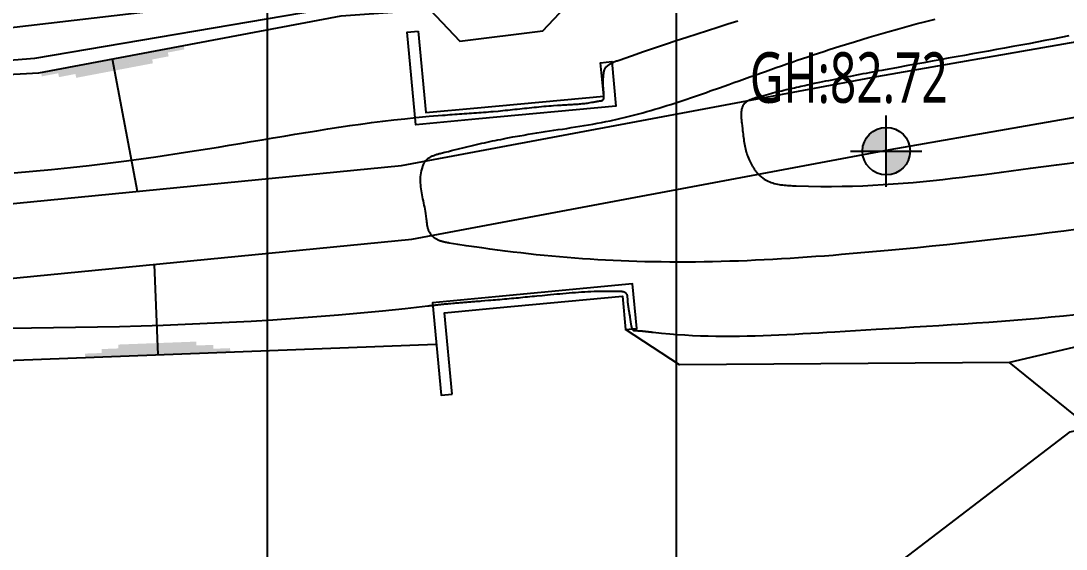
# Model space of a CAD drawing. Header units: millimetres. Extents: x 0 to 190005487, y 0 to 455456909.
# Drawn here: x 176048 to 204142, y 165098 to 179311 of the extents above; entities that cross this region are included whole.
import ezdxf
from ezdxf.enums import TextEntityAlignment as Align
from ezdxf.xclip import XClip

# ---------------------------------------------------------------- set-up
doc = ezdxf.new("R2010")
doc.units = ezdxf.units.MM
doc.header["$LTSCALE"] = 800
doc.header["$MEASUREMENT"] = 0
doc.header["$XCLIPFRAME"] = 0
doc.linetypes.add('CEN', pattern=[62, 60, -1, 0, -1])
doc.layers.get('0').update_dxf_attribs({"linetype": 'CONTINUOUS'})
for name, color, linetype in [('1-1CON', 35, 'CONTINUOUS'), ('1-5CON', 30, 'CONTINUOUS'), ('1-HY', 8, 'CONTINUOUS'), ('1-ROAD', 1, 'CONTINUOUS'), ('1-낙차구조물', 7, 'CONTINUOUS'), ('1-물선', 5, 'CONTINUOUS'), ('1-지적선', 3, 'CONTINUOUS'), ('CE_GH', 240, 'CONTINUOUS'), ('CEN', 1, 'CEN'), ('NR', 7, 'CONTINUOUS')]:
    doc.layers.add(name, color=color, linetype=linetype)
doc.layers.add('CE_GH_TEXT', color=2, linetype='CONTINUOUS', lineweight=20)
doc.styles.add('나눔고딕N', font='NanumGothic.ttf')

# ---------------------------------------------------------------- blocks, each defined once
blk = doc.blocks.new('현황측량 지적')
at = {"layer": '1-1CON', "color": 8, "linetype": 'Continuous'}
for points, elevation in [([(75525, 14859), (75133, 14810), (74740, 14762), (74348, 14714), (73955, 14667), (73562, 14621), (73170, 14575), (72777, 14531), (72384, 14487), (71991, 14444), (71597, 14403), (71203, 14362), (70809, 14324), (70415, 14286), (69790, 14230), (69163, 14177), (68933, 14158), (68702, 14140), (68471, 14123), (68240, 14106), (68008, 14090), (67777, 14075), (67546, 14061), (67315, 14048), (67084, 14036), (66852, 14025), (66621, 14014), (66390, 14005), (66159, 13997), (65928, 13990), (65697, 13985), (65467, 13980), (65236, 13977), (65006, 13976), (64775, 13975), (64546, 13976), (64316, 13979), (63878, 13987), (63442, 14001), (63235, 14008), (63027, 14017), (62820, 14028), (62613, 14039), (62406, 14052), (62199, 14066), (61993, 14081), (61786, 14098), (61578, 14115), (61371, 14134), (61164, 14154), (60956, 14175), (60748, 14198), (60540, 14221), (60332, 14246), (60123, 14272), (59914, 14299), (59705, 14327), (59495, 14356), (59284, 14386), (59074, 14418), (58845, 14453), (58616, 14489), (58599, 14492), (58582, 14495), (58565, 14498), (58548, 14501), (58531, 14504), (58514, 14507), (58497, 14510), (58481, 14514), (58464, 14518), (58447, 14522), (58431, 14526), (58415, 14531), (58399, 14536), (58383, 14541), (58367, 14546), (58351, 14552), (58336, 14559), (58320, 14566), (58305, 14573), (58290, 14580), (58276, 14589), (58255, 14601), (58234, 14615), (58228, 14620), (58222, 14624), (58215, 14629), (58209, 14634), (58203, 14639), (58197, 14644), (58191, 14649), (58185, 14654), (58179, 14659), (58174, 14665), (58168, 14670), (58163, 14676), (58157, 14681), (58152, 14687), (58147, 14693), (58142, 14699), (58137, 14705), (58132, 14711), (58127, 14717), (58122, 14723), (58118, 14729), (58104, 14750), (58091, 14771), (58082, 14787), (58075, 14803), (58068, 14819), (58061, 14835), (58056, 14851), (58050, 14868), (58045, 14885), (58041, 14902), (58037, 14920), (58033, 14937), (58030, 14955), (58027, 14973), (58024, 14991), (58022, 15009), (58019, 15027), (58017, 15046), (58015, 15064), (58013, 15083), (58011, 15101), (58009, 15120), (58007, 15138), (57997, 15213), (57986, 15288), (57977, 15344), (57967, 15400), (57956, 15456), (57944, 15511), (57933, 15566), (57921, 15621), (57910, 15676), (57899, 15731), (57888, 15785), (57878, 15840), (57869, 15894), (57861, 15948), (57854, 16002), (57849, 16056), (57846, 16109), (57844, 16163), (57844, 16216), (57847, 16269), (57852, 16322), (57859, 16375), (57870, 16428), (57885, 16487), (57904, 16546), (57906, 16552), (57908, 16558), (57910, 16564), (57912, 16570), (57915, 16577), (57917, 16583), (57919, 16589), (57922, 16595), (57924, 16601), (57927, 16607), (57929, 16613), (57932, 16619), (57935, 16625), (57938, 16631), (57941, 16636), (57944, 16642), (57947, 16648), (57950, 16653), (57953, 16659), (57956, 16664), (57960, 16670), (57975, 16692), (57991, 16713), (58004, 16728), (58019, 16742), (58034, 16756), (58050, 16769), (58066, 16781), (58084, 16792), (58102, 16803), (58120, 16813), (58139, 16822), (58159, 16831), (58179, 16839), (58199, 16847), (58220, 16855), (58241, 16862), (58263, 16869), (58284, 16876), (58306, 16882), (58328, 16888), (58350, 16894), (58373, 16900), (58395, 16905), (58497, 16931), (58597, 16956), (58675, 16976), (58752, 16995), (58829, 17014), (58905, 17033), (58980, 17051), (59055, 17069), (59129, 17087), (59203, 17104), (59277, 17122), (59350, 17139), (59422, 17155), (59495, 17172), (59567, 17188), (59639, 17204), (59711, 17219), (59783, 17235), (59855, 17250), (59927, 17265), (59999, 17279), (60071, 17293), (60144, 17307), (60328, 17342), (60513, 17375), (60627, 17395), (60740, 17414), (60854, 17432), (60969, 17451), (61084, 17469), (61199, 17487), (61315, 17504), (61430, 17522), (61546, 17540), (61663, 17557), (61779, 17575), (61895, 17594), (62012, 17612), (62128, 17631), (62244, 17651), (62361, 17671), (62477, 17691), (62593, 17712), (62709, 17735), (62824, 17757), (62940, 17781), (63165, 17830), (63389, 17883), (63498, 17909), (63606, 17937), (63715, 17966), (63823, 17995), (63931, 18025), (64039, 18056), (64146, 18087), (64253, 18120), (64360, 18152), (64467, 18186), (64574, 18220), (64680, 18254), (64787, 18289), (64893, 18324), (64999, 18360), (65105, 18396), (65211, 18433), (65317, 18469), (65422, 18506), (65528, 18543), (65634, 18580), (65881, 18668), (66128, 18755), (66270, 18806), (66412, 18856), (66554, 18907), (66695, 18957), (66837, 19007), (66979, 19058), (67121, 19108), (67263, 19158), (67405, 19208), (67547, 19258), (67689, 19307), (67831, 19357), (67973, 19406), (68116, 19454), (68258, 19503), (68401, 19550), (68544, 19598), (68686, 19645), (68829, 19692), (68972, 19738), (69116, 19784), (69510, 19907), (69905, 20027), (70158, 20101), (70410, 20174), (70663, 20245), (70917, 20315), (71171, 20383), (71425, 20450), (71679, 20516)], 84000), ([(75270, 20060), (75055, 20018), (74839, 19976), (74624, 19935), (74409, 19894), (74193, 19853), (73978, 19813), (73762, 19773), (73546, 19734), (73330, 19694), (73114, 19655), (72897, 19616), (72681, 19577), (72464, 19538), (72247, 19499), (72030, 19460), (71812, 19421), (71595, 19382), (71377, 19342), (71159, 19303), (70940, 19263), (70636, 19207), (70332, 19151), (70247, 19135), (70162, 19119), (70077, 19103), (69992, 19087), (69907, 19071), (69822, 19055), (69737, 19039), (69652, 19023), (69567, 19006), (69483, 18990), (69399, 18974), (69314, 18957), (69230, 18941), (69147, 18924), (69063, 18907), (68980, 18891), (68897, 18874), (68814, 18857), (68731, 18840), (68649, 18823), (68567, 18806), (68429, 18777), (68291, 18747), (68235, 18735), (68179, 18723), (68122, 18711), (68066, 18698), (68010, 18686), (67953, 18673), (67897, 18660), (67841, 18647), (67784, 18634), (67727, 18620), (67670, 18607), (67612, 18593), (67554, 18579), (67496, 18564), (67438, 18550), (67379, 18535), (67319, 18519), (67259, 18504), (67199, 18488), (67138, 18471), (67076, 18454), (66994, 18432), (66911, 18409), (66891, 18403), (66871, 18397), (66852, 18392), (66832, 18386), (66813, 18380), (66794, 18373), (66775, 18367), (66756, 18360), (66738, 18353), (66719, 18346), (66702, 18338), (66685, 18330), (66668, 18322), (66651, 18314), (66636, 18304), (66620, 18295), (66606, 18285), (66592, 18275), (66579, 18264), (66566, 18252), (66555, 18240), (66531, 18213), (66512, 18182), (66502, 18165), (66494, 18146), (66487, 18128), (66481, 18108), (66475, 18088), (66471, 18067), (66468, 18045), (66465, 18024), (66463, 18001), (66462, 17978), (66461, 17955), (66461, 17932), (66462, 17908), (66463, 17884), (66465, 17860), (66466, 17835), (66468, 17811), (66471, 17786), (66473, 17761), (66476, 17737), (66479, 17712), (66487, 17638), (66496, 17565), (66501, 17517), (66507, 17469), (66513, 17422), (66519, 17376), (66525, 17330), (66531, 17284), (66538, 17239), (66545, 17194), (66553, 17150), (66561, 17107), (66570, 17063), (66580, 17020), (66591, 16978), (66602, 16936), (66614, 16895), (66628, 16853), (66642, 16813), (66658, 16772), (66674, 16732), (66692, 16692), (66712, 16653), (66739, 16601), (66769, 16549), (66777, 16537), (66785, 16524), (66793, 16512), (66801, 16499), (66809, 16487), (66817, 16475), (66825, 16463), (66834, 16451), (66843, 16439), (66852, 16427), (66861, 16415), (66870, 16404), (66879, 16392), (66889, 16381), (66899, 16370), (66909, 16359), (66918, 16349), (66929, 16338), (66939, 16328), (66949, 16318), (66960, 16308), (67002, 16270), (67047, 16235), (67082, 16211), (67117, 16190), (67154, 16170), (67192, 16151), (67231, 16135), (67271, 16120), (67311, 16107), (67353, 16095), (67395, 16084), (67438, 16074), (67481, 16066), (67525, 16059), (67570, 16053), (67615, 16047), (67660, 16043), (67706, 16039), (67752, 16036), (67798, 16033), (67845, 16031), (67891, 16029), (67938, 16027), (68275, 16017), (68608, 16012), (68893, 16012), (69174, 16015), (69454, 16021), (69731, 16031), (70006, 16044), (70279, 16060), (70550, 16078), (70820, 16099), (71088, 16122), (71355, 16147), (71620, 16173), (71885, 16202), (72148, 16232), (72411, 16263), (72673, 16295), (72935, 16328), (73197, 16362), (73458, 16397), (73719, 16431), (73981, 16466), (74243, 16501), (74943, 16592), (75647, 16680)], 83000)]:
    blk.add_lwpolyline(points, dxfattribs=dict(at, elevation=elevation))
at = {"layer": '1-5CON', "color": 8, "linetype": 'Continuous', "elevation": 85000}
for points in [[(75461, 12558), (75129, 12524), (74796, 12492), (74462, 12462), (74128, 12433), (73794, 12406), (73460, 12380), (73125, 12355), (72790, 12331), (72454, 12308), (72118, 12286), (71781, 12264), (71444, 12243), (71106, 12222), (70768, 12202), (70429, 12181), (70089, 12161), (69535, 12127), (68980, 12093), (68766, 12080), (68551, 12067), (68337, 12055), (68123, 12042), (67908, 12031), (67694, 12020), (67480, 12010), (67266, 12001), (67053, 11993), (66840, 11986), (66628, 11981), (66416, 11977), (66204, 11975), (65993, 11975), (65783, 11976), (65574, 11980), (65366, 11986), (65158, 11995), (64952, 12006), (64747, 12019), (64542, 12036), (64320, 12057), (64099, 12082), (64079, 12084), (64060, 12086), (64040, 12088), (64021, 12091), (64001, 12093), (63981, 12095), (63962, 12097), (63942, 12100), (63922, 12102), (63902, 12104), (63882, 12106), (63862, 12108), (63842, 12110), (63821, 12112), (63801, 12114), (63780, 12115), (63759, 12117), (63738, 12119), (63717, 12120), (63696, 12122), (63674, 12123), (63649, 12124), (63625, 12126), (63622, 12126), (63619, 12126), (63616, 12126), (63613, 12126), (63611, 12127), (63608, 12127), (63605, 12127), (63602, 12127), (63600, 12128), (63597, 12128), (63594, 12128), (63592, 12129), (63589, 12129), (63587, 12130), (63584, 12131), (63582, 12131), (63579, 12132), (63577, 12133), (63575, 12134), (63573, 12135), (63571, 12136), (63566, 12139), (63562, 12142), (63560, 12144), (63558, 12146), (63556, 12148), (63554, 12150), (63552, 12152), (63551, 12155), (63549, 12157), (63548, 12160), (63546, 12163), (63545, 12165), (63543, 12168), (63542, 12171), (63541, 12174), (63540, 12177), (63539, 12180), (63537, 12183), (63536, 12186), (63535, 12189), (63534, 12192), (63533, 12195), (63532, 12198), (63528, 12213), (63524, 12227), (63521, 12237), (63519, 12248), (63516, 12259), (63514, 12270), (63512, 12280), (63510, 12291), (63508, 12301), (63506, 12311), (63504, 12322), (63503, 12332), (63501, 12342), (63500, 12353), (63498, 12363), (63497, 12373), (63496, 12383), (63494, 12393), (63493, 12403), (63492, 12414), (63491, 12424), (63489, 12434), (63488, 12444), (63484, 12474), (63480, 12505), (63477, 12525), (63473, 12546), (63470, 12567), (63466, 12587), (63463, 12608), (63459, 12628), (63455, 12649), (63452, 12670), (63448, 12691), (63444, 12712), (63441, 12733), (63437, 12754), (63434, 12775), (63431, 12797), (63428, 12818), (63425, 12839), (63423, 12861), (63420, 12883), (63418, 12905), (63416, 12927), (63415, 12949), (63413, 12976), (63413, 13003), (63413, 13008), (63412, 13013), (63412, 13018), (63412, 13023), (63412, 13028), (63412, 13033), (63411, 13037), (63411, 13042), (63411, 13047), (63410, 13052), (63409, 13056), (63409, 13061), (63408, 13066), (63407, 13070), (63406, 13075), (63405, 13079), (63404, 13083), (63402, 13088), (63401, 13092), (63399, 13096), (63397, 13100), (63393, 13107), (63389, 13113), (63387, 13116), (63385, 13119), (63383, 13121), (63381, 13124), (63379, 13126), (63377, 13129), (63374, 13131), (63372, 13134), (63369, 13136), (63367, 13138), (63364, 13140), (63361, 13142), (63359, 13144), (63356, 13146), (63353, 13148), (63350, 13150), (63347, 13152), (63344, 13154), (63341, 13156), (63338, 13157), (63335, 13159), (63327, 13163), (63318, 13167), (63313, 13169), (63308, 13171), (63302, 13172), (63297, 13174), (63291, 13176), (63285, 13177), (63280, 13178), (63274, 13179), (63268, 13180), (63263, 13181), (63257, 13182), (63251, 13182), (63245, 13183), (63240, 13183), (63234, 13184), (63228, 13184), (63222, 13184), (63216, 13185), (63210, 13185), (63204, 13185), (63199, 13185), (63107, 13188), (63016, 13189), (62931, 13189), (62846, 13189), (62762, 13188), (62677, 13186), (62593, 13184), (62509, 13181), (62425, 13177), (62341, 13173), (62257, 13168), (62174, 13163), (62090, 13158), (62007, 13152), (61924, 13145), (61840, 13139), (61757, 13132), (61674, 13124), (61591, 13117), (61507, 13109), (61424, 13102), (61341, 13094), (61258, 13086), (61113, 13072), (60968, 13058), (60906, 13052), (60845, 13046), (60783, 13040), (60721, 13034), (60660, 13028), (60598, 13022), (60536, 13016), (60474, 13010), (60413, 13004), (60351, 12999), (60289, 12993), (60227, 12987), (60165, 12981), (60103, 12976), (60041, 12970), (59980, 12965), (59918, 12960), (59856, 12954), (59794, 12949), (59732, 12944), (59670, 12939), (59572, 12931), (59474, 12923), (59438, 12920), (59402, 12918), (59366, 12915), (59330, 12912), (59294, 12909), (59258, 12907), (59222, 12904), (59185, 12901), (59149, 12898), (59113, 12895), (59077, 12893), (59041, 12890), (59005, 12887), (58969, 12884), (58933, 12881), (58897, 12878), (58861, 12875), (58825, 12872), (58789, 12869), (58753, 12866), (58717, 12862), (58655, 12856), (58593, 12850), (58566, 12848), (58540, 12845), (58514, 12842), (58488, 12840), (58462, 12837), (58436, 12834), (58410, 12831), (58384, 12828), (58357, 12826), (58331, 12823), (58305, 12820), (58279, 12817), (58253, 12814), (58227, 12811), (58201, 12808), (58175, 12805), (58149, 12802), (58122, 12799), (58096, 12796), (58070, 12793), (58044, 12790), (57432, 12722), (56819, 12658), (56231, 12601), (55643, 12549), (55055, 12501), (54467, 12457), (53878, 12417), (53289, 12381), (52699, 12349), (52110, 12320), (51520, 12295), (50930, 12272), (50339, 12253), (49749, 12237), (49158, 12223), (48568, 12212), (47977, 12203), (47386, 12197), (46796, 12193)], [(46922, 16378), (47426, 16422), (47929, 16471), (48432, 16523), (48934, 16579), (49436, 16639), (49937, 16703), (50733, 16811), (51528, 16931), (51822, 16977), (52117, 17024), (52411, 17072), (52705, 17121), (52999, 17170), (53293, 17219), (53587, 17269), (53881, 17319), (54175, 17368), (54469, 17417), (54763, 17465), (55057, 17512), (55352, 17559), (55646, 17604), (55941, 17647), (56236, 17689), (56531, 17729), (56827, 17767), (57123, 17802), (57419, 17835), (57715, 17866), (58077, 17899), (58439, 17928), (58504, 17933), (58568, 17938), (58633, 17943), (58698, 17947), (58763, 17952), (58828, 17957), (58893, 17961), (58957, 17966), (59022, 17970), (59087, 17975), (59152, 17979), (59217, 17984), (59281, 17989), (59346, 17993), (59411, 17998), (59476, 18003), (59540, 18008), (59605, 18013), (59670, 18019), (59734, 18024), (59799, 18030), (59928, 18041), (60057, 18054), (60122, 18060), (60187, 18067), (60251, 18074), (60316, 18080), (60381, 18087), (60446, 18094), (60510, 18101), (60575, 18108), (60640, 18115), (60705, 18122), (60769, 18129), (60834, 18136), (60899, 18143), (60964, 18149), (61029, 18156), (61094, 18162), (61160, 18168), (61225, 18174), (61290, 18179), (61356, 18184), (61422, 18189), (61525, 18196), (61629, 18202), (61666, 18204), (61704, 18207), (61741, 18209), (61779, 18211), (61817, 18213), (61854, 18215), (61892, 18217), (61929, 18219), (61967, 18221), (62004, 18224), (62041, 18226), (62078, 18229), (62116, 18232), (62153, 18236), (62189, 18239), (62226, 18243), (62263, 18247), (62299, 18251), (62335, 18256), (62372, 18262), (62407, 18267), (62451, 18275), (62494, 18283), (62502, 18284), (62510, 18286), (62518, 18287), (62526, 18289), (62534, 18290), (62541, 18292), (62549, 18293), (62557, 18295), (62565, 18297), (62573, 18298), (62581, 18300), (62589, 18301), (62597, 18303), (62605, 18304), (62614, 18305), (62622, 18307), (62630, 18308), (62639, 18310), (62647, 18311), (62655, 18312), (62664, 18313), (62675, 18315), (62687, 18316), (62689, 18317), (62692, 18317), (62694, 18317), (62697, 18318), (62699, 18318), (62702, 18318), (62705, 18319), (62707, 18319), (62710, 18320), (62712, 18320), (62715, 18321), (62717, 18321), (62719, 18322), (62722, 18322), (62724, 18323), (62726, 18324), (62728, 18325), (62731, 18325), (62733, 18326), (62735, 18327), (62737, 18329), (62742, 18332), (62747, 18336), (62749, 18338), (62752, 18341), (62754, 18344), (62757, 18348), (62759, 18351), (62761, 18355), (62762, 18359), (62764, 18363), (62765, 18367), (62766, 18372), (62768, 18376), (62769, 18381), (62769, 18385), (62770, 18390), (62771, 18395), (62771, 18400), (62772, 18405), (62772, 18410), (62773, 18414), (62773, 18419), (62773, 18424), (62774, 18440), (62774, 18455), (62774, 18465), (62774, 18475), (62774, 18485), (62774, 18494), (62774, 18504), (62773, 18513), (62773, 18523), (62772, 18532), (62771, 18541), (62770, 18550), (62770, 18559), (62769, 18568), (62768, 18577), (62767, 18586), (62766, 18595), (62765, 18604), (62764, 18612), (62763, 18621), (62762, 18630), (62762, 18639), (62761, 18648), (62759, 18670), (62757, 18693), (62756, 18707), (62755, 18722), (62755, 18736), (62754, 18750), (62754, 18765), (62754, 18779), (62754, 18794), (62754, 18808), (62754, 18823), (62754, 18838), (62755, 18852), (62755, 18867), (62756, 18882), (62756, 18897), (62757, 18911), (62758, 18926), (62759, 18941), (62760, 18956), (62761, 18971), (62763, 18986), (62764, 19001), (62766, 19020), (62768, 19039), (62769, 19043), (62769, 19047), (62770, 19051), (62770, 19055), (62771, 19059), (62771, 19063), (62772, 19067), (62772, 19071), (62773, 19075), (62774, 19079), (62774, 19083), (62775, 19087), (62776, 19091), (62776, 19095), (62777, 19099), (62778, 19103), (62779, 19107), (62780, 19110), (62781, 19114), (62782, 19118), (62783, 19122), (62790, 19145), (62799, 19167), (62808, 19185), (62818, 19202), (62830, 19218), (62842, 19233), (62856, 19248), (62871, 19261), (62887, 19274), (62904, 19287), (62922, 19299), (62940, 19310), (62960, 19321), (62980, 19332), (63000, 19342), (63021, 19351), (63043, 19361), (63065, 19370), (63088, 19378), (63110, 19387), (63133, 19395), (63157, 19403), (63180, 19412), (63512, 19527), (63838, 19639), (64136, 19740), (64429, 19839), (64718, 19935), (65003, 20030), (65283, 20121), (65560, 20211), (65834, 20299), (66105, 20384), (66373, 20468)]]:
    blk.add_lwpolyline(points, dxfattribs=at)
at = {"layer": '1-HY'}
blk.add_line((83977, 2904), (73680, 11276), dxfattribs=at)
for points in [[(9625, 19742), (15461, 18456), (22114, 18642), (32689, 18552), (38894, 18603), (47584, 19064), (55711, 20604), (58094, 20776), (58903, 19922), (61128, 20202), (62782, 21955), (70814, 23387), (84172, 25940), (93315, 28602)], [(-9232, 19250), (-3947, 15360), (4590, 12888), (14814, 11611), (29668, 11486), (43871, 11222), (58268, 11764)]]:
    blk.add_lwpolyline(points, dxfattribs=at)
at = {"layer": '1-HY', "color": 8}
blk.add_lwpolyline([(138790, 21670), (122100, 22631), (115891, 24265), (107073, 21976), (104277, 22451), (101726, 21595), (101623, 19696), (96883, 18569), (87545, 14532), (73680, 11276), (64808, 11212), (63356, 12165)], dxfattribs=at)
at = {"layer": '1-ROAD'}
blk.add_lwpolyline([(-35623, 37377), (-31405, 32869), (-29779, 31530), (-25245, 31316), (-18746, 30264), (-12431, 29244), (-6879, 27567), (-24, 24752), (5901, 22373), (10283, 21097), (15144, 19504), (22191, 18912), (32627, 18699), (39042, 18788), (47477, 19460), (55607, 20845), (61143, 21883), (70770, 23734), (84097, 26428), (93284, 28806)], dxfattribs=at)
at = {"layer": '1-낙차구조물', "color": 8}
for points in [[(57781, 20187), (57986, 17997), (59380, 18127), (62768, 18445), (62684, 19341), (62983, 19369), (63095, 18174), (59408, 17829), (57715, 17670), (57482, 20159)], [(58695, 10423), (58490, 12614), (59884, 12744), (63272, 13061), (63356, 12165), (63655, 12193), (63543, 13388), (59856, 13043), (58163, 12884), (58396, 10395)]]:
    blk.add_lwpolyline(points, close=True, dxfattribs=at)
at = {"layer": '1-물선'}
for points in [[(-44527, 46069), (-43510, 45567), (-38516, 37084), (-35029, 32049), (-31930, 29077), (-28261, 28084), (-22622, 27049), (-17451, 26111), (-13244, 25122), (-7187, 22521), (-2191, 18804), (5198, 16710), (14848, 15440), (29384, 15349), (43509, 15220), (57330, 16577), (70112, 18974), (84062, 21418), (91786, 23556), (98779, 25841), (104280, 27429), (115356, 29359), (128526, 28969), (137832, 28498)], [(-44934, 45628), (-45234, 44552), (-40202, 36006), (-36558, 30745), (-32946, 27280), (-28703, 26132), (-22981, 25082), (-17858, 24152), (-13872, 23215), (-8192, 20776), (-3090, 16980), (4793, 14746), (14711, 13441), (29368, 13349), (43598, 13219), (57613, 14595), (70469, 17006), (84407, 19448), (91500, 21171), (99401, 23893), (104968, 25394), (115413, 27185), (131532, 26112), (138208, 25817)]]:
    blk.add_lwpolyline(points, dxfattribs=at)
at = {"layer": '1-지적선', "color": 8}
for points in [[(164646, 36999, 0), (159471, 37047, 0), (133715, 33447, 0), (111993, 34195, 0), (72168, 23245, 0), (37249, 19155, 0), (12164, 19719, 0), (-6679, 27296, 0), (-31371, 32014, 0), (-38601, 39563, 0), (-42798, 49546, 0), (-42034, 50172, 0), (-37419, 53960, 0), (-35300, 55700, 0), (-25832, 58666, 0)], [(84978, 11560, 0), (84720, 8824, 0), (83475, 5284, 0), (78638, 2214, 0), (71704, -2187, 0), (69992, -1031, 0), (63700, 531, 0), (75304, 9409, 0), (84476, 11451, 0), (84978, 11560, 0)]]:
    blk.add_polyline3d(points, dxfattribs=at)
at = {"layer": 'NR', "color": 8, "linetype": 'Continuous'}
for p, q in [((50235, 15880), (49561, 19439)), ((50689, 13915), (50781, 11482))]:
    blk.add_line(p, q, dxfattribs=at)
for points in [[(47645, 19076), (51477, 19802), (47665, 18973), (51497, 19699)], [(48107, 19057), (51054, 19615), (48126, 18953), (51074, 19512)], [(48569, 19037), (50632, 19428), (48588, 18934), (50651, 19325)], [(51822, 11732), (49724, 11653), (51818, 11837), (49720, 11757)], [(52730, 11556), (48832, 11409), (52726, 11661), (48828, 11514)], [(52276, 11644), (49278, 11531), (52272, 11749), (49274, 11636)]]:
    blk.add_solid(points, dxfattribs=at)
blk = doc.blocks.new('A$C22D04AE8')
at = {"layer": 'CE_GH'}
h = blk.add_hatch(color=256, dxfattribs=at)
h.paths.add_polyline_path([(0, 0), (0, 800, 0.414214), (-800, 0)])
h.paths.add_polyline_path([(800, 0), (0, 0), (0, -800, 0.414214)])
for points in [[(0, -1200), (0, 1200)], [(-1200, 0), (1200, 0)]]:
    blk.add_lwpolyline(points, dxfattribs=at)
blk.add_circle((0, 0), 800, dxfattribs=at)
blk = doc.blocks.new('G$CBD6C6888')
at = {"layer": 'CE_GH', "linetype": 'ByBlock', "xscale": 0.8, "yscale": 0.8, "zscale": 0.8}
blk.add_blockref('A$C22D04AE8', (178133, 166749, 82720), dxfattribs=at)
at = {"layer": 'CE_GH_TEXT', "color": 2, "lineweight": 20, "style": '나눔고딕N', "width": 0.7}
blk.add_text('GH:82.72', height=1360, dxfattribs=at).set_placement((174464, 168729, 82720), align=Align.MIDDLE_LEFT)

msp = doc.modelspace()

# ---------------------------------------------------------------- linework, layer by layer
at = {"layer": 'CEN'}
for p, q in [((182672.1, 62488.1), (182672.1, 195988.1)), ((193672.1, 62488.1), (193672.1, 195988.1))]:
    msp.add_line(p, q, dxfattribs=at)

# ---------------------------------------------------------------- block references
ref = msp.add_blockref('현황측량 지적', (128944.9, 158844.9))
XClip(ref).set_block_clipping_path([(-120941.079460036, -150848.0068536659), (162857.5363889819, 70751.9931463341)])
msp.add_blockref('G$CBD6C6888', (21175.8, 9057.8))

doc.saveas('drawing.dxf')
